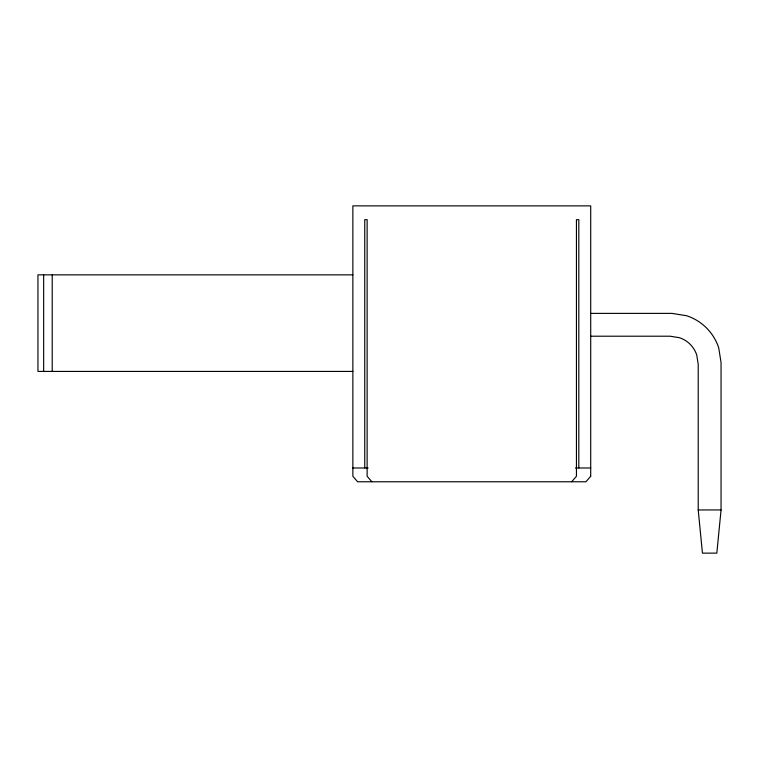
<?xml version="1.0" encoding="UTF-8"?>
<svg xmlns="http://www.w3.org/2000/svg" width="759" height="759" viewBox="0 0 759 759"><rect width="100%" height="100%" fill="white"/><g stroke="black" fill="none" stroke-linecap="round" stroke-linejoin="round"><path stroke-width="1.14" d="M590.711 313.382L671.914 313.382L686.515 315.697A50.179 50.179 0 0 1 718.735 347.907L721.05 362.517L721.05 509.953L716.828 553.131L702.445 553.131L698.214 509.953L698.214 364.311L696.753 355.051A27.058 27.058 0 0 0 679.371 337.679L670.112 336.209L590.711 336.209M571.679 481.775L576.442 476.254L576.442 219.664L578.813 219.664L578.813 467.98M352.878 274.843L37.95 274.843L37.95 371.417L352.907 371.417M352.859 467.98L368.134 467.98M575.436 467.98L590.711 467.98M698.214 509.953L721.05 509.953M371.891 481.775L367.128 476.254L367.128 219.664L364.756 219.664L364.756 467.98M52.219 274.843L52.219 371.417M43.661 274.843L43.661 371.417M590.711 476.254L585.948 481.775L357.622 481.775L352.859 476.254L352.859 205.869L590.711 205.869L590.711 476.254"/></g></svg>
